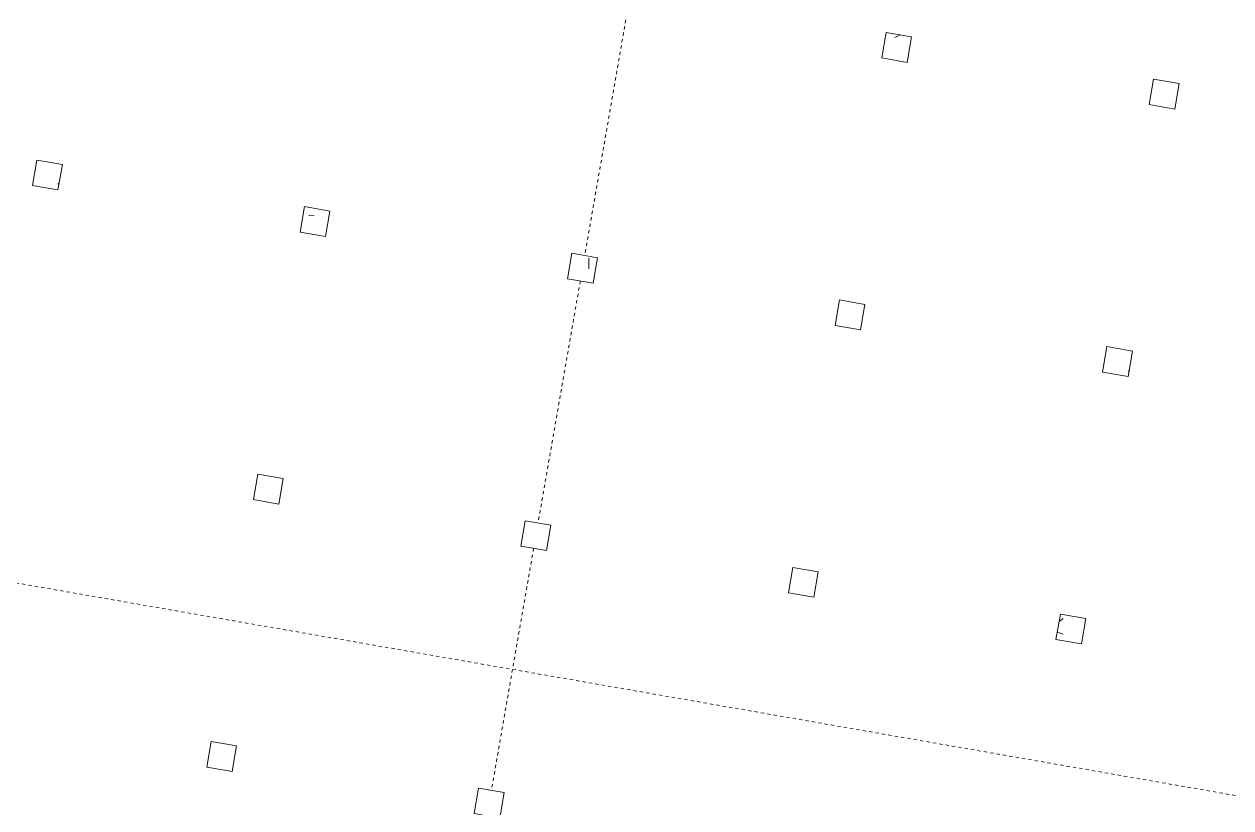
# Model space of a CAD drawing. Extents: x 274235 to 276654, y 142848 to 144425.
# Drawn here: x 276209.55 to 276246.88, y 143105.01 to 143129.26 of the extents above; entities that cross this region are included whole.
import ezdxf

# ---------------------------------------------------------------- set-up
doc = ezdxf.new("R2010")
doc.units = 0
doc.header["$LTSCALE"] = 1.5
doc.linetypes.add('Hidden 1_32_', pattern=[1.3890625, 0.7937500000000002, -0.5953125])
doc.layers.get('0').update_dxf_attribs({"linetype": 'CONTINUOUS', "lineweight": 0})
doc.layers.add('_ACM-A-DETL', color=7, linetype='CONTINUOUS', lineweight=5)
doc.layers.add('_ACM-S-STRU-CLOS', color=5, linetype='CONTINUOUS', lineweight=5)

# ---------------------------------------------------------------- blocks, each defined once
blk = doc.blocks.new('M_Concrete-Rectangular-Column - 800 x 800mm-V87-B1_Working')
at = {"layer": '_ACM-S-STRU-CLOS'}
h = blk.add_hatch(dxfattribs=at)
h.set_pattern_fill('FP_56', color=256, style=0, pattern_type=2)
h.set_pattern_definition([(49.99999999999999, (-975004.1240000001, -696804.566), (3643.681986006824, -318.7812880006761), [381, -4191]), (355, (-975004.1240000001, -696804.566), (-704.8562580461121, 3821.135846227694), [304.8, -3352.8]), (100.451, (-974700.483, -696831.1309999999), (2938.852362929117, 3502.332152374178), [323.8, -3561.801]), (46.184, (-975004.1240000001, -695788.566), (5421.581919880712, -840.8554984886337), [571.5, -6286.5]), (96.636, (-974552.325, -695858.635), (4748.051319755933, 4948.551449789822), [485.7, -5342.701999999999]), (351.184, (-975004.1240000001, -695788.566), (4748.100788072627, 4948.506072045693), [457.2, -5029.2]), (21, (-974496.1240000001, -696042.566), (3032.287836333134, -2045.304476687058), [381, -4191]), (326, (-974496.1240000001, -696042.566), (1236.042244531653, 3683.761809559103), [304.8, -3352.8]), (71.45100000000001, (-974243.433, -696213.0079999999), (4268.342513760047, 1638.424823382678), [323.8, -3561.801]), (37.50000000000001, (-975004.1240000001, -696804.566), (61.77206501183639, 1691.100777463062), [167.64, -3144.52, 167.64, -6601.46]), (37.50000000000001, (-975004.1240000001, -696804.566), (61.77206501183639, 1691.100777463062), [-3479.8, -3235.96, 167.64, -3197.86]), (7.499999999999999, (-975004.1240000001, -696804.566), (1336.393250206115, 2003.61149636239), [167.64, -1772.92, 167.64, -4351.02]), (7.499999999999999, (-975004.1240000001, -696804.566), (1336.393250206115, 2003.61149636239), [-2108.2, -3068.32, 167.64, -1115.06]), (327.5, (-976136.964, -696804.566), (2711.817807077548, -114.578640950727), [167.64, -1102.36, -9220.2]), (327.5, (-976136.964, -696804.566), (2711.817807077548, -114.578640950727), [-1270, 167.64, -3794.76, -5257.8]), (327.5, (-976136.964, -696804.566), (2711.817807077548, -114.578640950727), [-5232.4, 167.64, -5090.16]), (317.5, (-976644.964, -696804.566), (2962.585592803855, 508.5334453662156), [167.64, -1483.36, 167.64, -6197.6]), (317.5, (-976644.964, -696804.566), (2962.585592803855, 508.5334453662156), [-1818.64, -2463.8, 167.64, -3566.16])])
h.paths.add_polyline_path([(400.0000000008793, -399.9999999994239), (400.0000000008793, 400.0000000005675), (-399.9999999990774, 400.0000000005328), (-399.9999999990774, -399.9999999994586)])
at = {"layer": '_ACM-A-DETL', "color": 250}
for p, q in [((400.0000000000002, 400.0000000000002), (-399.9999999999999, 400.0000000000002)), ((-399.9999999999999, 400.0000000000002), (-399.9999999999999, -399.9999999999999)), ((400.0000000000002, -399.9999999999999), (400.0000000000002, 400.0000000000002)), ((-399.9999999999999, -399.9999999999999), (400.0000000000002, -399.9999999999999))]:
    blk.add_line(p, q, dxfattribs=at)
blk = doc.blocks.new('M_Concrete-Rectangular-Column - 800 x 800mm-V98-B1_Working')
at = {"layer": '_ACM-S-STRU-CLOS'}
h = blk.add_hatch(dxfattribs=at)
h.set_pattern_fill('FP_63', color=256, style=0, pattern_type=2)
h.set_pattern_definition([(49.99999999999999, (-983404.1240000001, -705204.565), (3643.681986006824, -318.7812880006761), [381, -4191]), (355, (-983404.1240000001, -705204.565), (-704.8562580461121, 3821.135846227694), [304.8, -3352.8]), (100.451, (-983100.483, -705231.1309999999), (2938.852362929117, 3502.332152374178), [323.8, -3561.801]), (46.184, (-983404.1240000001, -704188.565), (5421.581919880712, -840.8554984886337), [571.5, -6286.5]), (96.636, (-982952.325, -704258.635), (4748.051319755933, 4948.551449789822), [485.7, -5342.701999999999]), (351.184, (-983404.1240000001, -704188.565), (4748.100788072627, 4948.506072045693), [457.2, -5029.2]), (21, (-982896.1240000001, -704442.565), (3032.287836333134, -2045.304476687058), [381, -4191]), (326, (-982896.1240000001, -704442.565), (1236.042244531653, 3683.761809559103), [304.8, -3352.8]), (71.45100000000001, (-982643.433, -704613.0079999999), (4268.342513760047, 1638.424823382678), [323.8, -3561.801]), (37.50000000000001, (-983404.1240000001, -705204.565), (61.77206501183639, 1691.100777463062), [167.64, -3144.52, 167.64, -6601.46]), (37.50000000000001, (-983404.1240000001, -705204.565), (61.77206501183639, 1691.100777463062), [-3479.8, -3235.96, 167.64, -3197.86]), (7.499999999999999, (-983404.1240000001, -705204.565), (1336.393250206115, 2003.61149636239), [167.64, -1772.92, 167.64, -4351.02]), (7.499999999999999, (-983404.1240000001, -705204.565), (1336.393250206115, 2003.61149636239), [-2108.2, -3068.32, 167.64, -1115.06]), (327.5, (-984536.964, -705204.565), (2711.817807077548, -114.578640950727), [167.64, -1102.36, -9220.2]), (327.5, (-984536.964, -705204.565), (2711.817807077548, -114.578640950727), [-1270, 167.64, -3794.76, -5257.8]), (327.5, (-984536.964, -705204.565), (2711.817807077548, -114.578640950727), [-5232.4, 167.64, -5090.16]), (317.5, (-985044.964, -705204.565), (2962.585592803855, 508.5334453662156), [167.64, -1483.36, 167.64, -6197.6]), (317.5, (-985044.964, -705204.565), (2962.585592803855, 508.5334453662156), [-1818.64, -2463.8, 167.64, -3566.16])])
h.paths.add_polyline_path([(400.0000000010872, -399.9999999992853), (400.0000000010872, 400.0000000007061), (-399.9999999988695, 400.0000000007061), (-399.9999999988695, -399.9999999992853)])
at = {"layer": '_ACM-A-DETL', "color": 250}
for p, q in [((400.0000000000002, 400.0000000000002), (-399.9999999999999, 400.0000000000002)), ((-399.9999999999999, 400.0000000000002), (-399.9999999999999, -399.9999999999999)), ((400.0000000000002, -399.9999999999999), (400.0000000000002, 400.0000000000002)), ((-399.9999999999999, -399.9999999999999), (400.0000000000002, -399.9999999999999))]:
    blk.add_line(p, q, dxfattribs=at)
blk = doc.blocks.new('M_Concrete-Rectangular-Column - 800 x 800mm-V99-B1_Working')
at = {"layer": '_ACM-S-STRU-CLOS'}
h = blk.add_hatch(dxfattribs=at)
h.set_pattern_fill('FP_64', color=256, style=0, pattern_type=2)
h.set_pattern_definition([(49.99999999999999, (-991804.123, -705204.565), (3643.681986006824, -318.7812880006761), [381, -4191]), (355, (-991804.123, -705204.565), (-704.8562580461121, 3821.135846227694), [304.8, -3352.8]), (100.451, (-991500.483, -705231.1309999999), (2938.852362929117, 3502.332152374178), [323.8, -3561.801]), (46.184, (-991804.123, -704188.565), (5421.581919880712, -840.8554984886337), [571.5, -6286.5]), (96.636, (-991352.325, -704258.635), (4748.051319755933, 4948.551449789822), [485.7, -5342.701999999999]), (351.184, (-991804.123, -704188.565), (4748.100788072627, 4948.506072045693), [457.2, -5029.2]), (21, (-991296.123, -704442.565), (3032.287836333134, -2045.304476687058), [381, -4191]), (326, (-991296.123, -704442.565), (1236.042244531653, 3683.761809559103), [304.8, -3352.8]), (71.45100000000001, (-991043.433, -704613.0079999999), (4268.342513760047, 1638.424823382678), [323.8, -3561.801]), (37.50000000000001, (-991804.123, -705204.565), (61.77206501183639, 1691.100777463062), [167.64, -3144.52, 167.64, -6601.46]), (37.50000000000001, (-991804.123, -705204.565), (61.77206501183639, 1691.100777463062), [-3479.8, -3235.96, 167.64, -3197.86]), (7.499999999999999, (-991804.123, -705204.565), (1336.393250206115, 2003.61149636239), [167.64, -1772.92, 167.64, -4351.02]), (7.499999999999999, (-991804.123, -705204.565), (1336.393250206115, 2003.61149636239), [-2108.2, -3068.32, 167.64, -1115.06]), (327.5, (-992936.963, -705204.565), (2711.817807077548, -114.578640950727), [167.64, -1102.36, -9220.2]), (327.5, (-992936.963, -705204.565), (2711.817807077548, -114.578640950727), [-1270, 167.64, -3794.76, -5257.8]), (327.5, (-992936.963, -705204.565), (2711.817807077548, -114.578640950727), [-5232.4, 167.64, -5090.16]), (317.5, (-993444.963, -705204.565), (2962.585592803855, 508.5334453662156), [167.64, -1483.36, 167.64, -6197.6]), (317.5, (-993444.963, -705204.565), (2962.585592803855, 508.5334453662156), [-1818.64, -2463.8, 167.64, -3566.16])])
h.paths.add_polyline_path([(400.0000000010179, -399.9999999992853), (400.0000000010179, 400.0000000007061), (-399.9999999990081, 400.0000000007061), (-399.9999999990081, -399.9999999992853)])
at = {"layer": '_ACM-A-DETL', "color": 250}
for p, q in [((400.0000000000002, 400.0000000000002), (-399.9999999999999, 400.0000000000002)), ((-399.9999999999999, 400.0000000000002), (-399.9999999999999, -399.9999999999999)), ((400.0000000000002, -399.9999999999999), (400.0000000000002, 400.0000000000002)), ((-399.9999999999999, -399.9999999999999), (400.0000000000002, -399.9999999999999))]:
    blk.add_line(p, q, dxfattribs=at)
blk = doc.blocks.new('M_Concrete-Rectangular-Column - 800 x 800mm-V100-B1_Working')
at = {"layer": '_ACM-A-DETL', "color": 250}
for p, q in [((400.0000000000002, 400.0000000000002), (-399.9999999999999, 400.0000000000002)), ((-399.9999999999999, 400.0000000000002), (-399.9999999999999, -399.9999999999999)), ((400.0000000000002, -399.9999999999999), (400.0000000000002, 400.0000000000002)), ((-399.9999999999999, -399.9999999999999), (400.0000000000002, -399.9999999999999))]:
    blk.add_line(p, q, dxfattribs=at)
blk = doc.blocks.new('M_Concrete-Rectangular-Column - 800 x 800mm-V109-B1_Working')
at = {"layer": '_ACM-S-STRU-CLOS'}
h = blk.add_hatch(dxfattribs=at)
h.set_pattern_fill('FP_68', color=256, style=0, pattern_type=2)
h.set_pattern_definition([(49.99999999999999, (-958204.1240000001, -713604.565), (3643.681986006824, -318.7812880006761), [381, -4191]), (355, (-958204.1240000001, -713604.565), (-704.8562580461121, 3821.135846227694), [304.8, -3352.8]), (100.451, (-957900.483, -713631.1309999999), (2938.852362929117, 3502.332152374178), [323.8, -3561.801]), (46.184, (-958204.1240000001, -712588.565), (5421.581919880712, -840.8554984886337), [571.5, -6286.5]), (96.636, (-957752.325, -712658.635), (4748.051319755933, 4948.551449789822), [485.7, -5342.701999999999]), (351.184, (-958204.1240000001, -712588.565), (4748.100788072627, 4948.506072045693), [457.2, -5029.2]), (21, (-957696.1240000001, -712842.565), (3032.287836333134, -2045.304476687058), [381, -4191]), (326, (-957696.1240000001, -712842.565), (1236.042244531653, 3683.761809559103), [304.8, -3352.8]), (71.45100000000001, (-957443.433, -713013.0079999999), (4268.342513760047, 1638.424823382678), [323.8, -3561.801]), (37.50000000000001, (-958204.1240000001, -713604.565), (61.77206501183639, 1691.100777463062), [167.64, -3144.52, 167.64, -6601.46]), (37.50000000000001, (-958204.1240000001, -713604.565), (61.77206501183639, 1691.100777463062), [-3479.8, -3235.96, 167.64, -3197.86]), (7.499999999999999, (-958204.1240000001, -713604.565), (1336.393250206115, 2003.61149636239), [167.64, -1772.92, 167.64, -4351.02]), (7.499999999999999, (-958204.1240000001, -713604.565), (1336.393250206115, 2003.61149636239), [-2108.2, -3068.32, 167.64, -1115.06]), (327.5, (-959336.964, -713604.565), (2711.817807077548, -114.578640950727), [167.64, -1102.36, -9220.2]), (327.5, (-959336.964, -713604.565), (2711.817807077548, -114.578640950727), [-1270, 167.64, -3794.76, -5257.8]), (327.5, (-959336.964, -713604.565), (2711.817807077548, -114.578640950727), [-5232.4, 167.64, -5090.16]), (317.5, (-959844.964, -713604.565), (2962.585592803855, 508.5334453662156), [167.64, -1483.36, 167.64, -6197.6]), (317.5, (-959844.964, -713604.565), (2962.585592803855, 508.5334453662156), [-1818.64, -2463.8, 167.64, -3566.16])])
h.paths.add_polyline_path([(400.0000000009486, -399.9999999992853), (400.0000000009486, 400.0000000007061), (-399.9999999990081, 400.0000000007061), (-399.9999999990081, -399.9999999992853)])
at = {"layer": '_ACM-A-DETL', "color": 250}
for p, q in [((400.0000000000002, 400.0000000000002), (-399.9999999999999, 400.0000000000002)), ((-399.9999999999999, 400.0000000000002), (-399.9999999999999, -399.9999999999999)), ((400.0000000000002, -399.9999999999999), (400.0000000000002, 400.0000000000002)), ((-399.9999999999999, -399.9999999999999), (400.0000000000002, -399.9999999999999))]:
    blk.add_line(p, q, dxfattribs=at)
blk = doc.blocks.new('M_Concrete-Rectangular-Column - 800 x 800mm-V110-B1_Working')
at = {"layer": '_ACM-S-STRU-CLOS'}
h = blk.add_hatch(dxfattribs=at)
h.set_pattern_fill('FP_69', color=256, style=0, pattern_type=2)
h.set_pattern_definition([(49.99999999999999, (-966604.1240000001, -713604.565), (3643.681986006824, -318.7812880006761), [381, -4191]), (355, (-966604.1240000001, -713604.565), (-704.8562580461121, 3821.135846227694), [304.8, -3352.8]), (100.451, (-966300.483, -713631.1309999999), (2938.852362929117, 3502.332152374178), [323.8, -3561.801]), (46.184, (-966604.1240000001, -712588.565), (5421.581919880712, -840.8554984886337), [571.5, -6286.5]), (96.636, (-966152.325, -712658.635), (4748.051319755933, 4948.551449789822), [485.7, -5342.701999999999]), (351.184, (-966604.1240000001, -712588.565), (4748.100788072627, 4948.506072045693), [457.2, -5029.2]), (21, (-966096.1240000001, -712842.565), (3032.287836333134, -2045.304476687058), [381, -4191]), (326, (-966096.1240000001, -712842.565), (1236.042244531653, 3683.761809559103), [304.8, -3352.8]), (71.45100000000001, (-965843.433, -713013.0079999999), (4268.342513760047, 1638.424823382678), [323.8, -3561.801]), (37.50000000000001, (-966604.1240000001, -713604.565), (61.77206501183639, 1691.100777463062), [167.64, -3144.52, 167.64, -6601.46]), (37.50000000000001, (-966604.1240000001, -713604.565), (61.77206501183639, 1691.100777463062), [-3479.8, -3235.96, 167.64, -3197.86]), (7.499999999999999, (-966604.1240000001, -713604.565), (1336.393250206115, 2003.61149636239), [167.64, -1772.92, 167.64, -4351.02]), (7.499999999999999, (-966604.1240000001, -713604.565), (1336.393250206115, 2003.61149636239), [-2108.2, -3068.32, 167.64, -1115.06]), (327.5, (-967736.964, -713604.565), (2711.817807077548, -114.578640950727), [167.64, -1102.36, -9220.2]), (327.5, (-967736.964, -713604.565), (2711.817807077548, -114.578640950727), [-1270, 167.64, -3794.76, -5257.8]), (327.5, (-967736.964, -713604.565), (2711.817807077548, -114.578640950727), [-5232.4, 167.64, -5090.16]), (317.5, (-968244.964, -713604.565), (2962.585592803855, 508.5334453662156), [167.64, -1483.36, 167.64, -6197.6]), (317.5, (-968244.964, -713604.565), (2962.585592803855, 508.5334453662156), [-1818.64, -2463.8, 167.64, -3566.16])])
h.paths.add_polyline_path([(400.0000000009486, -399.9999999992507), (400.0000000009486, 400.0000000007407), (-399.9999999990081, 400.0000000007407), (-399.9999999990081, -399.9999999992507)])
at = {"layer": '_ACM-A-DETL', "color": 250}
for p, q in [((400.0000000000002, 400.0000000000002), (-399.9999999999999, 400.0000000000002)), ((-399.9999999999999, 400.0000000000002), (-399.9999999999999, -399.9999999999999)), ((400.0000000000002, -399.9999999999999), (400.0000000000002, 400.0000000000002)), ((-399.9999999999999, -399.9999999999999), (400.0000000000002, -399.9999999999999))]:
    blk.add_line(p, q, dxfattribs=at)
blk = doc.blocks.new('M_Concrete-Rectangular-Column - 800 x 800mm-V113-B1_Working')
at = {"layer": '_ACM-A-DETL', "color": 250}
for p, q in [((400.0000000000002, 400.0000000000002), (-399.9999999999999, 400.0000000000002)), ((-399.9999999999999, 400.0000000000002), (-399.9999999999999, -399.9999999999999)), ((400.0000000000002, -399.9999999999999), (400.0000000000002, 400.0000000000002)), ((-399.9999999999999, -399.9999999999999), (400.0000000000002, -399.9999999999999))]:
    blk.add_line(p, q, dxfattribs=at)
blk = doc.blocks.new('M_Concrete-Rectangular-Column - 800 x 800mm-V114-B1_Working')
at = {"layer": '_ACM-S-STRU-CLOS'}
h = blk.add_hatch(dxfattribs=at)
h.set_pattern_fill('FP_70', color=256, style=0, pattern_type=2)
h.set_pattern_definition([(49.99999999999999, (-991804.123, -713604.565), (3643.681986006824, -318.7812880006761), [381, -4191]), (355, (-991804.123, -713604.565), (-704.8562580461121, 3821.135846227694), [304.8, -3352.8]), (100.451, (-991500.483, -713631.1309999999), (2938.852362929117, 3502.332152374178), [323.8, -3561.801]), (46.184, (-991804.123, -712588.565), (5421.581919880712, -840.8554984886337), [571.5, -6286.5]), (96.636, (-991352.325, -712658.635), (4748.051319755933, 4948.551449789822), [485.7, -5342.701999999999]), (351.184, (-991804.123, -712588.565), (4748.100788072627, 4948.506072045693), [457.2, -5029.2]), (21, (-991296.123, -712842.565), (3032.287836333134, -2045.304476687058), [381, -4191]), (326, (-991296.123, -712842.565), (1236.042244531653, 3683.761809559103), [304.8, -3352.8]), (71.45100000000001, (-991043.433, -713013.0079999999), (4268.342513760047, 1638.424823382678), [323.8, -3561.801]), (37.50000000000001, (-991804.123, -713604.565), (61.77206501183639, 1691.100777463062), [167.64, -3144.52, 167.64, -6601.46]), (37.50000000000001, (-991804.123, -713604.565), (61.77206501183639, 1691.100777463062), [-3479.8, -3235.96, 167.64, -3197.86]), (7.499999999999999, (-991804.123, -713604.565), (1336.393250206115, 2003.61149636239), [167.64, -1772.92, 167.64, -4351.02]), (7.499999999999999, (-991804.123, -713604.565), (1336.393250206115, 2003.61149636239), [-2108.2, -3068.32, 167.64, -1115.06]), (327.5, (-992936.963, -713604.565), (2711.817807077548, -114.578640950727), [167.64, -1102.36, -9220.2]), (327.5, (-992936.963, -713604.565), (2711.817807077548, -114.578640950727), [-1270, 167.64, -3794.76, -5257.8]), (327.5, (-992936.963, -713604.565), (2711.817807077548, -114.578640950727), [-5232.4, 167.64, -5090.16]), (317.5, (-993444.963, -713604.565), (2962.585592803855, 508.5334453662156), [167.64, -1483.36, 167.64, -6197.6]), (317.5, (-993444.963, -713604.565), (2962.585592803855, 508.5334453662156), [-1818.64, -2463.8, 167.64, -3566.16])])
h.paths.add_polyline_path([(400.0000000009486, -399.99999999932), (400.0000000009486, 400.0000000006714), (-399.9999999990774, 400.0000000006714), (-399.9999999990774, -399.99999999932)])
at = {"layer": '_ACM-A-DETL', "color": 250}
for p, q in [((400.0000000000002, 400.0000000000002), (-399.9999999999999, 400.0000000000002)), ((-399.9999999999999, 400.0000000000002), (-399.9999999999999, -399.9999999999999)), ((400.0000000000002, -399.9999999999999), (400.0000000000002, 400.0000000000002)), ((-399.9999999999999, -399.9999999999999), (400.0000000000002, -399.9999999999999))]:
    blk.add_line(p, q, dxfattribs=at)
blk = doc.blocks.new('M_Concrete-Rectangular-Column - 800 x 800mm-V115-B1_Working')
at = {"layer": '_ACM-S-STRU-CLOS'}
h = blk.add_hatch(dxfattribs=at)
h.set_pattern_fill('FP_71', color=256, style=0, pattern_type=2)
h.set_pattern_definition([(49.99999999999999, (-975004.1240000001, -713604.565), (3643.681986006824, -318.7812880006761), [381, -4191]), (355, (-975004.1240000001, -713604.565), (-704.8562580461121, 3821.135846227694), [304.8, -3352.8]), (100.451, (-974700.483, -713631.1309999999), (2938.852362929117, 3502.332152374178), [323.8, -3561.801]), (46.184, (-975004.1240000001, -712588.565), (5421.581919880712, -840.8554984886337), [571.5, -6286.5]), (96.636, (-974552.325, -712658.635), (4748.051319755933, 4948.551449789822), [485.7, -5342.701999999999]), (351.184, (-975004.1240000001, -712588.565), (4748.100788072627, 4948.506072045693), [457.2, -5029.2]), (21, (-974496.1240000001, -712842.565), (3032.287836333134, -2045.304476687058), [381, -4191]), (326, (-974496.1240000001, -712842.565), (1236.042244531653, 3683.761809559103), [304.8, -3352.8]), (71.45100000000001, (-974243.433, -713013.0079999999), (4268.342513760047, 1638.424823382678), [323.8, -3561.801]), (37.50000000000001, (-975004.1240000001, -713604.565), (61.77206501183639, 1691.100777463062), [167.64, -3144.52, 167.64, -6601.46]), (37.50000000000001, (-975004.1240000001, -713604.565), (61.77206501183639, 1691.100777463062), [-3479.8, -3235.96, 167.64, -3197.86]), (7.499999999999999, (-975004.1240000001, -713604.565), (1336.393250206115, 2003.61149636239), [167.64, -1772.92, 167.64, -4351.02]), (7.499999999999999, (-975004.1240000001, -713604.565), (1336.393250206115, 2003.61149636239), [-2108.2, -3068.32, 167.64, -1115.06]), (327.5, (-976136.964, -713604.565), (2711.817807077548, -114.578640950727), [167.64, -1102.36, -9220.2]), (327.5, (-976136.964, -713604.565), (2711.817807077548, -114.578640950727), [-1270, 167.64, -3794.76, -5257.8]), (327.5, (-976136.964, -713604.565), (2711.817807077548, -114.578640950727), [-5232.4, 167.64, -5090.16]), (317.5, (-976644.964, -713604.565), (2962.585592803855, 508.5334453662156), [167.64, -1483.36, 167.64, -6197.6]), (317.5, (-976644.964, -713604.565), (2962.585592803855, 508.5334453662156), [-1818.64, -2463.8, 167.64, -3566.16])])
h.paths.add_polyline_path([(400.0000000008793, -399.99999999932), (400.0000000008793, 400.0000000006714), (-399.9999999991467, 400.0000000006368), (-399.9999999991467, -399.9999999993547)])
at = {"layer": '_ACM-A-DETL', "color": 250}
for p, q in [((400.0000000000002, 400.0000000000002), (-399.9999999999999, 400.0000000000002)), ((-399.9999999999999, 400.0000000000002), (-399.9999999999999, -399.9999999999999)), ((400.0000000000002, -399.9999999999999), (400.0000000000002, 400.0000000000002)), ((-399.9999999999999, -399.9999999999999), (400.0000000000002, -399.9999999999999))]:
    blk.add_line(p, q, dxfattribs=at)
blk = doc.blocks.new('M_Concrete-Rectangular-Column - 800 x 800mm-V128-B1_Working')
at = {"layer": '_ACM-S-STRU-CLOS'}
h = blk.add_hatch(dxfattribs=at)
h.set_pattern_fill('FP_79', color=256, style=0, pattern_type=2)
h.set_pattern_definition([(49.99999999999999, (-983404.1240000001, -722004.565), (3643.681986006824, -318.7812880006761), [381, -4191]), (355, (-983404.1240000001, -722004.565), (-704.8562580461121, 3821.135846227694), [304.8, -3352.8]), (100.451, (-983100.483, -722031.13), (2938.852362929117, 3502.332152374178), [323.8, -3561.801]), (46.184, (-983404.1240000001, -720988.565), (5421.581919880712, -840.8554984886337), [571.5, -6286.5]), (96.636, (-982952.325, -721058.635), (4748.051319755933, 4948.551449789822), [485.7, -5342.701999999999]), (351.184, (-983404.1240000001, -720988.565), (4748.100788072627, 4948.506072045693), [457.2, -5029.2]), (21, (-982896.1240000001, -721242.565), (3032.287836333134, -2045.304476687058), [381, -4191]), (326, (-982896.1240000001, -721242.565), (1236.042244531653, 3683.761809559103), [304.8, -3352.8]), (71.45100000000001, (-982643.433, -721413.0079999999), (4268.342513760047, 1638.424823382678), [323.8, -3561.801]), (37.50000000000001, (-983404.1240000001, -722004.565), (61.77206501183639, 1691.100777463062), [167.64, -3144.52, 167.64, -6601.46]), (37.50000000000001, (-983404.1240000001, -722004.565), (61.77206501183639, 1691.100777463062), [-3479.8, -3235.96, 167.64, -3197.86]), (7.499999999999999, (-983404.1240000001, -722004.565), (1336.393250206115, 2003.61149636239), [167.64, -1772.92, 167.64, -4351.02]), (7.499999999999999, (-983404.1240000001, -722004.565), (1336.393250206115, 2003.61149636239), [-2108.2, -3068.32, 167.64, -1115.06]), (327.5, (-984536.964, -722004.565), (2711.817807077548, -114.578640950727), [167.64, -1102.36, -9220.2]), (327.5, (-984536.964, -722004.565), (2711.817807077548, -114.578640950727), [-1270, 167.64, -3794.76, -5257.8]), (327.5, (-984536.964, -722004.565), (2711.817807077548, -114.578640950727), [-5232.4, 167.64, -5090.16]), (317.5, (-985044.964, -722004.565), (2962.585592803855, 508.5334453662156), [167.64, -1483.36, 167.64, -6197.6]), (317.5, (-985044.964, -722004.565), (2962.585592803855, 508.5334453662156), [-1818.64, -2463.8, 167.64, -3566.16])])
h.paths.add_polyline_path([(400.0000000010179, -399.9999999993893), (400.0000000010179, 400.0000000006021), (-399.9999999989388, 400.0000000006021), (-399.9999999989388, -399.9999999993893)])
at = {"layer": '_ACM-A-DETL', "color": 250}
for p, q in [((400.0000000000002, 400.0000000000002), (-399.9999999999999, 400.0000000000002)), ((-399.9999999999999, 400.0000000000002), (-399.9999999999999, -399.9999999999999)), ((400.0000000000002, -399.9999999999999), (400.0000000000002, 400.0000000000002)), ((-399.9999999999999, -399.9999999999999), (400.0000000000002, -399.9999999999999))]:
    blk.add_line(p, q, dxfattribs=at)
blk = doc.blocks.new('M_Concrete-Rectangular-Column - 800 x 800mm-V129-B1_Working')
at = {"layer": '_ACM-A-DETL', "color": 250}
for p, q in [((400.0000000000002, 400.0000000000002), (-399.9999999999999, 400.0000000000002)), ((-399.9999999999999, 400.0000000000002), (-399.9999999999999, -399.9999999999999)), ((400.0000000000002, -399.9999999999999), (400.0000000000002, 400.0000000000002)), ((-399.9999999999999, -399.9999999999999), (400.0000000000002, -399.9999999999999))]:
    blk.add_line(p, q, dxfattribs=at)
blk = doc.blocks.new('M_Concrete-Rectangular-Column - 800 x 800mm-V1118-B1_Working')
at = {"layer": '_ACM-S-STRU-CLOS'}
h = blk.add_hatch(dxfattribs=at)
h.set_pattern_fill('FP_699', color=256, style=0, pattern_type=2)
h.set_pattern_definition([(49.99999999999999, (-966604.1240000001, -696804.565), (3643.681986006824, -318.7812880006761), [381, -4191]), (355, (-966604.1240000001, -696804.565), (-704.8562580461121, 3821.135846227694), [304.8, -3352.8]), (100.451, (-966300.483, -696831.1309999999), (2938.852362929117, 3502.332152374178), [323.8, -3561.801]), (46.184, (-966604.1240000001, -695788.565), (5421.581919880712, -840.8554984886337), [571.5, -6286.5]), (96.636, (-966152.325, -695858.635), (4748.051319755933, 4948.551449789822), [485.7, -5342.701999999999]), (351.184, (-966604.1240000001, -695788.565), (4748.100788072627, 4948.506072045693), [457.2, -5029.2]), (21, (-966096.1240000001, -696042.565), (3032.287836333134, -2045.304476687058), [381, -4191]), (326, (-966096.1240000001, -696042.565), (1236.042244531653, 3683.761809559103), [304.8, -3352.8]), (71.45100000000001, (-965843.433, -696213.0079999999), (4268.342513760047, 1638.424823382678), [323.8, -3561.801]), (37.50000000000001, (-966604.1240000001, -696804.565), (61.77206501183639, 1691.100777463062), [167.64, -3144.52, 167.64, -6601.46]), (37.50000000000001, (-966604.1240000001, -696804.565), (61.77206501183639, 1691.100777463062), [-3479.8, -3235.96, 167.64, -3197.86]), (7.499999999999999, (-966604.1240000001, -696804.565), (1336.393250206115, 2003.61149636239), [167.64, -1772.92, 167.64, -4351.02]), (7.499999999999999, (-966604.1240000001, -696804.565), (1336.393250206115, 2003.61149636239), [-2108.2, -3068.32, 167.64, -1115.06]), (327.5, (-967736.964, -696804.565), (2711.817807077548, -114.578640950727), [167.64, -1102.36, -9220.2]), (327.5, (-967736.964, -696804.565), (2711.817807077548, -114.578640950727), [-1270, 167.64, -3794.76, -5257.8]), (327.5, (-967736.964, -696804.565), (2711.817807077548, -114.578640950727), [-5232.4, 167.64, -5090.16]), (317.5, (-968244.964, -696804.565), (2962.585592803855, 508.5334453662156), [167.64, -1483.36, 167.64, -6197.6]), (317.5, (-968244.964, -696804.565), (2962.585592803855, 508.5334453662156), [-1818.64, -2463.8, 167.64, -3566.16])])
h.paths.add_polyline_path([(400.0000000008793, -399.9999999991467), (400.0000000008793, 400.0000000008446), (-399.9999999990774, 400.0000000008446), (-399.9999999990774, -399.9999999991467)])
at = {"layer": '_ACM-A-DETL', "color": 250}
for p, q in [((400.0000000000002, 400.0000000000002), (-399.9999999999999, 400.0000000000002)), ((-399.9999999999999, 400.0000000000002), (-399.9999999999999, -399.9999999999999)), ((400.0000000000002, -399.9999999999999), (400.0000000000002, 400.0000000000002)), ((-399.9999999999999, -399.9999999999999), (400.0000000000002, -399.9999999999999))]:
    blk.add_line(p, q, dxfattribs=at)
blk = doc.blocks.new('M_Concrete-Rectangular-Column - 800 x 800mm-V1120-B1_Working')
at = {"layer": '_ACM-S-STRU-CLOS'}
h = blk.add_hatch(dxfattribs=at)
h.set_pattern_fill('FP_701', color=256, style=0, pattern_type=2)
h.set_pattern_definition([(49.99999999999999, (-966604.1240000001, -705204.565), (3643.681986006824, -318.7812880006761), [381, -4191]), (355, (-966604.1240000001, -705204.565), (-704.8562580461121, 3821.135846227694), [304.8, -3352.8]), (100.451, (-966300.483, -705231.1309999999), (2938.852362929117, 3502.332152374178), [323.8, -3561.801]), (46.184, (-966604.1240000001, -704188.565), (5421.581919880712, -840.8554984886337), [571.5, -6286.5]), (96.636, (-966152.325, -704258.635), (4748.051319755933, 4948.551449789822), [485.7, -5342.701999999999]), (351.184, (-966604.1240000001, -704188.565), (4748.100788072627, 4948.506072045693), [457.2, -5029.2]), (21, (-966096.1240000001, -704442.565), (3032.287836333134, -2045.304476687058), [381, -4191]), (326, (-966096.1240000001, -704442.565), (1236.042244531653, 3683.761809559103), [304.8, -3352.8]), (71.45100000000001, (-965843.433, -704613.0079999999), (4268.342513760047, 1638.424823382678), [323.8, -3561.801]), (37.50000000000001, (-966604.1240000001, -705204.565), (61.77206501183639, 1691.100777463062), [167.64, -3144.52, 167.64, -6601.46]), (37.50000000000001, (-966604.1240000001, -705204.565), (61.77206501183639, 1691.100777463062), [-3479.8, -3235.96, 167.64, -3197.86]), (7.499999999999999, (-966604.1240000001, -705204.565), (1336.393250206115, 2003.61149636239), [167.64, -1772.92, 167.64, -4351.02]), (7.499999999999999, (-966604.1240000001, -705204.565), (1336.393250206115, 2003.61149636239), [-2108.2, -3068.32, 167.64, -1115.06]), (327.5, (-967736.964, -705204.565), (2711.817807077548, -114.578640950727), [167.64, -1102.36, -9220.2]), (327.5, (-967736.964, -705204.565), (2711.817807077548, -114.578640950727), [-1270, 167.64, -3794.76, -5257.8]), (327.5, (-967736.964, -705204.565), (2711.817807077548, -114.578640950727), [-5232.4, 167.64, -5090.16]), (317.5, (-968244.964, -705204.565), (2962.585592803855, 508.5334453662156), [167.64, -1483.36, 167.64, -6197.6]), (317.5, (-968244.964, -705204.565), (2962.585592803855, 508.5334453662156), [-1818.64, -2463.8, 167.64, -3566.16])])
h.paths.add_polyline_path([(400.0000000010179, -399.9999999991814), (400.0000000010179, 400.00000000081), (-399.9999999989388, 400.00000000081), (-399.9999999989388, -399.9999999991814)])
at = {"layer": '_ACM-A-DETL', "color": 250}
for p, q in [((400.0000000000002, 400.0000000000002), (-399.9999999999999, 400.0000000000002)), ((-399.9999999999999, 400.0000000000002), (-399.9999999999999, -399.9999999999999)), ((400.0000000000002, -399.9999999999999), (400.0000000000002, 400.0000000000002)), ((-399.9999999999999, -399.9999999999999), (400.0000000000002, -399.9999999999999))]:
    blk.add_line(p, q, dxfattribs=at)
blk = doc.blocks.new('BASEMENT20250512')
at = {"layer": '_ACM-A-DETL', "color": 250, "linetype": 'Hidden 1_32_'}
for p, q in [((975004.1235405807, 721604.5654293697), (975004.1235405807, 714004.5654591478)), ((975004.1235405807, 713204.5654591478), (975004.1235405807, 705604.5654889256)), ((975004.1235405807, 704804.5654889256), (975004.1235405806, 697204.5655187013)), ((1017704.123391691, 701004.5654740367), (865104.1239276926, 701004.5654740371))]:
    blk.add_line(p, q, dxfattribs=at)
at = {"layer": '_ACM-S-STRU-CLOS'}
for name, p in [('M_Concrete-Rectangular-Column - 800 x 800mm-V128-B1_Working', (983404.1235108025, 722004.5654293698)), ('M_Concrete-Rectangular-Column - 800 x 800mm-V129-B1_Working', (991804.1234810248, 722004.5654293697)), ('M_Concrete-Rectangular-Column - 800 x 800mm-V109-B1_Working', (958204.1236001363, 713604.565459148)), ('M_Concrete-Rectangular-Column - 800 x 800mm-V110-B1_Working', (966604.1235703583, 713604.565459148)), ('M_Concrete-Rectangular-Column - 800 x 800mm-V115-B1_Working', (975004.1235405805, 713604.5654591478)), ('M_Concrete-Rectangular-Column - 800 x 800mm-V113-B1_Working', (983404.1235108025, 713604.5654591478)), ('M_Concrete-Rectangular-Column - 800 x 800mm-V114-B1_Working', (991804.1234810248, 713604.5654591477)), ('M_Concrete-Rectangular-Column - 800 x 800mm-V1120-B1_Working', (966604.1235703583, 705204.5654591479)), ('M_Concrete-Rectangular-Column - 800 x 800mm-V100-B1_Working', (975004.1235405805, 705204.5654889256)), ('M_Concrete-Rectangular-Column - 800 x 800mm-V98-B1_Working', (983404.1235108025, 705204.5654889256)), ('M_Concrete-Rectangular-Column - 800 x 800mm-V99-B1_Working', (991804.1234810248, 705204.5654889254)), ('M_Concrete-Rectangular-Column - 800 x 800mm-V1118-B1_Working', (966604.1235703583, 696804.5654889257)), ('M_Concrete-Rectangular-Column - 800 x 800mm-V87-B1_Working', (975004.1235405803, 696804.5655187016))]:
    blk.add_blockref(name, p, dxfattribs=at)

msp = doc.modelspace()

# ---------------------------------------------------------------- block references
at = {"xscale": 0.0009999999999999994, "yscale": 0.001, "zscale": 0.001, "rotation": 350.1075696352769}
msp.add_blockref('BASEMENT20250512', (275143.7222229671, 142586.2208173259), dxfattribs=at)

doc.saveas('drawing.dxf')
